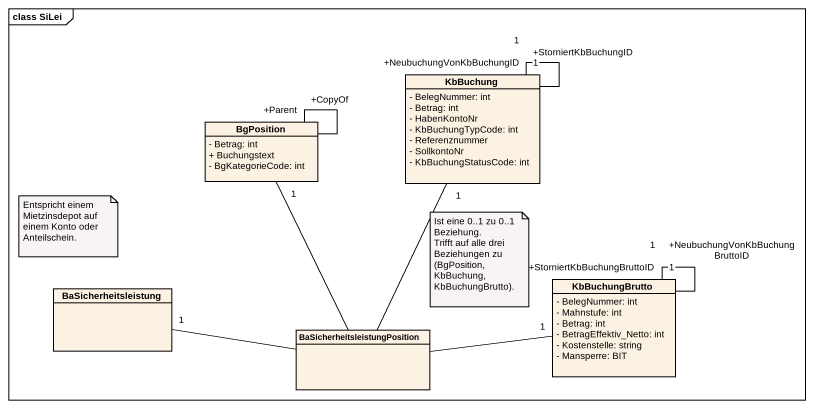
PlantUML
@startuml
mainframe class SiLei
hide circle
hide empty members
skinparam classAttributeIconSize 0
class KbBuchung {
  - BelegNummer: int
  - Betrag: int
  - HabenKontoNr
  - KbBuchungTypCode: int
  - Referenznummer
  - SollkontoNr
  - KbBuchungStatusCode: int
}
class BgPosition {
  - Betrag: int
  + Buchungstext
  - BgKategorieCode: int
}
class BaSicherheitsleistung
class KbBuchungBrutto {
  - BelegNummer: int
  - Mahnstufe: int
  - Betrag: int
  - BetragEffektiv_Netto: int
  - Kostenstelle: string
  - Mansperre: BIT
}
class "BaSicherheitsleistungPosition" as BaSicherheitsleistungPositio
KbBuchung -- "+NeubuchungVonKbBuchungID\n1" KbBuchung
KbBuchung -- "+StorniertKbBuchungID\n1" KbBuchung
BgPosition -- "+Parent" BgPosition
BgPosition -- "+CopyOf" BgPosition
KbBuchungBrutto -- "+StorniertKbBuchungBruttoID\n1" KbBuchungBrutto
KbBuchungBrutto -- "+NeubuchungVonKbBuchungBruttoID\n1" KbBuchungBrutto
BaSicherheitsleistungPositio -up- "1" KbBuchung
BaSicherheitsleistungPositio -up- "1" BgPosition
BaSicherheitsleistungPositio -left- "1" BaSicherheitsleistung
BaSicherheitsleistungPositio -right- "1" KbBuchungBrutto
note as N1
  Entspricht einem Mietzinsdepot auf einem Konto oder Anteilschein.
end note
note as N2
  Ist eine 0..1 zu 0..1 Beziehung.
  Trifft auf alle drei Beziehungen zu (BgPosition, KbBuchung, KbBuchungBrutto).
end note
@enduml
